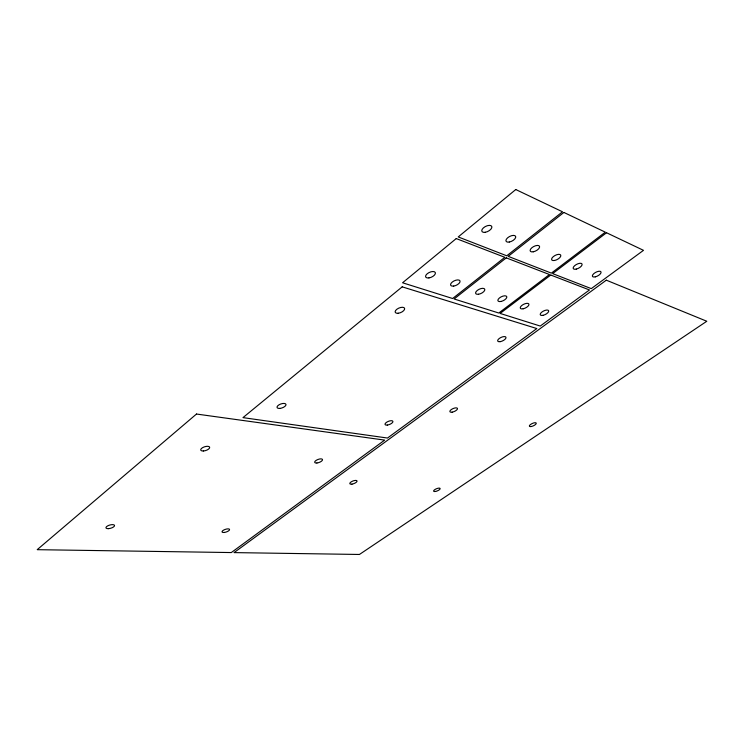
<?xml version="1.0" encoding="UTF-8"?>
<svg xmlns="http://www.w3.org/2000/svg" width="744" height="744" viewBox="0 0 744 744"><rect width="100%" height="100%" fill="white"/><g stroke="black" fill="none" stroke-linecap="round" stroke-linejoin="round"><path stroke-width="1.12" d="M196.49 414.036L37.2 549.677L231.31 552.559L384.667 440.113L196.49 414.036M456.239 238.573L402.569 282.776L452.631 298.511L504.832 257.312L456.239 238.573M515.769 189.534L458.22 236.936L506.757 255.797L562.52 211.798L515.769 189.534M402.178 286.849L242.972 417.626L387.503 438.039L536.833 328.55L402.178 286.849M506.264 257.87L454.1 298.976L498.787 313.019L549.49 274.536L506.264 257.87M563.896 212.449L508.189 256.354L551.36 273.122L605.318 232.165L563.896 212.449M550.765 275.029L500.108 313.429L540.246 326.049L589.471 289.955L550.765 275.029M606.537 232.751L552.634 273.615L591.275 288.626L643.495 250.337L606.537 232.751M606.314 280.181L234.053 552.606L359.436 554.466L706.8 321.25L606.314 280.181M398.18 313.252A5.096 2.427 -23.4 0 0 404.615 308.369A5.096 2.427 -23.4 0 0 396.896 309.234A5.096 2.427 -23.4 0 0 398.18 313.252M500.247 341.654A4.548 1.906 -25.2 0 0 505.976 337.311A4.548 1.906 -25.2 0 0 499.243 338.492A4.548 1.906 -25.2 0 0 500.247 341.654M279.697 408.428A4.734 2.074 -19.6 0 0 285.984 404.429A4.734 2.074 -19.6 0 0 278.814 404.941A4.734 2.074 -19.6 0 0 279.697 408.428M387.326 425.066A4.222 1.665 -22 0 0 392.916 421.42A4.222 1.665 -22 0 0 386.675 422.22A4.222 1.665 -22 0 0 387.326 425.066M224.214 532.462A3.953 1.395 -18.4 0 0 229.571 529.468A3.953 1.395 -18.4 0 0 223.637 530.1A3.953 1.395 -18.4 0 0 224.214 532.462M108.485 528.649A4.464 1.674 -15.9 0 0 114.539 525.422A4.464 1.674 -15.9 0 0 107.703 525.859A4.464 1.674 -15.9 0 0 108.485 528.649M316.916 463.001A4.157 1.609 -20.3 0 0 322.524 459.587A4.157 1.609 -20.3 0 0 316.349 460.248A4.157 1.609 -20.3 0 0 316.916 463.001M203.345 450.994A4.687 1.972 -17.7 0 0 209.668 447.284A4.687 1.972 -17.7 0 0 202.545 447.674A4.687 1.972 -17.7 0 0 203.345 450.994M428.935 277.921A5.292 2.595 -24.7 0 0 435.324 272.592A5.292 2.595 -24.7 0 0 427.233 273.746A5.292 2.595 -24.7 0 0 428.935 277.921M485.311 232.286A5.515 2.762 -27 0 0 491.765 226.446A5.515 2.762 -27 0 0 483.368 227.915A5.515 2.762 -27 0 0 485.311 232.286M453.71 286.077A5.152 2.455 -25.2 0 0 460.015 280.925A5.152 2.455 -25.2 0 0 452.231 282.078A5.152 2.455 -25.2 0 0 453.71 286.077M509.277 242.042A5.366 2.595 -27.3 0 0 515.648 236.406A5.366 2.595 -27.3 0 0 507.575 237.857A5.366 2.595 -27.3 0 0 509.277 242.042M554.568 260.465A5.087 2.297 -27.7 0 0 560.771 255.229A5.087 2.297 -27.7 0 0 553.276 256.652A5.087 2.297 -27.7 0 0 554.568 260.465M500.954 301.469A4.883 2.186 -25.9 0 0 506.738 296.577A4.883 2.186 -25.9 0 0 499.326 298.056A4.883 2.186 -25.9 0 0 500.954 301.469M533.271 251.798A5.217 2.437 -27.6 0 0 539.549 246.376A5.217 2.437 -27.6 0 0 531.783 247.817A5.217 2.437 -27.6 0 0 533.271 251.798M478.55 294.252A5.013 2.306 -25.6 0 0 484.772 289.286A5.013 2.306 -25.6 0 0 477.285 290.43A5.013 2.306 -25.6 0 0 478.55 294.252M523.172 308.788A4.762 2.055 -26.2 0 0 528.891 304.054A4.762 2.055 -26.2 0 0 521.739 305.524A4.762 2.055 -26.2 0 0 523.172 308.788M576.265 269.105A4.957 2.167 -27.9 0 0 582.022 263.971A4.957 2.167 -27.9 0 0 574.601 265.738A4.957 2.167 -27.9 0 0 576.265 269.105M543.008 315.326A4.65 1.953 -26.4 0 0 548.654 310.732A4.65 1.953 -26.4 0 0 541.734 312.173A4.65 1.953 -26.4 0 0 543.008 315.326M595.312 276.852A4.836 2.055 -28 0 0 601.003 271.895A4.836 2.055 -28 0 0 593.824 273.625A4.836 2.055 -28 0 0 595.312 276.852M452.147 412.148A4.111 1.581 -23.4 0 0 457.486 408.484A4.111 1.581 -23.4 0 0 451.413 409.479A4.111 1.581 -23.4 0 0 452.147 412.148M531.449 426.489A3.748 1.293 -24.5 0 0 536.257 423.159A3.748 1.293 -24.5 0 0 530.77 424.331A3.748 1.293 -24.5 0 0 531.449 426.489M351.996 484.13A3.869 1.395 -21 0 0 357.036 480.94A3.869 1.395 -21 0 0 351.214 481.852A3.869 1.395 -21 0 0 351.996 484.13M435.603 491.431A3.525 1.163 -22.4 0 0 440.141 488.483A3.525 1.163 -22.4 0 0 434.896 489.543A3.525 1.163 -22.4 0 0 435.603 491.431"/></g></svg>
